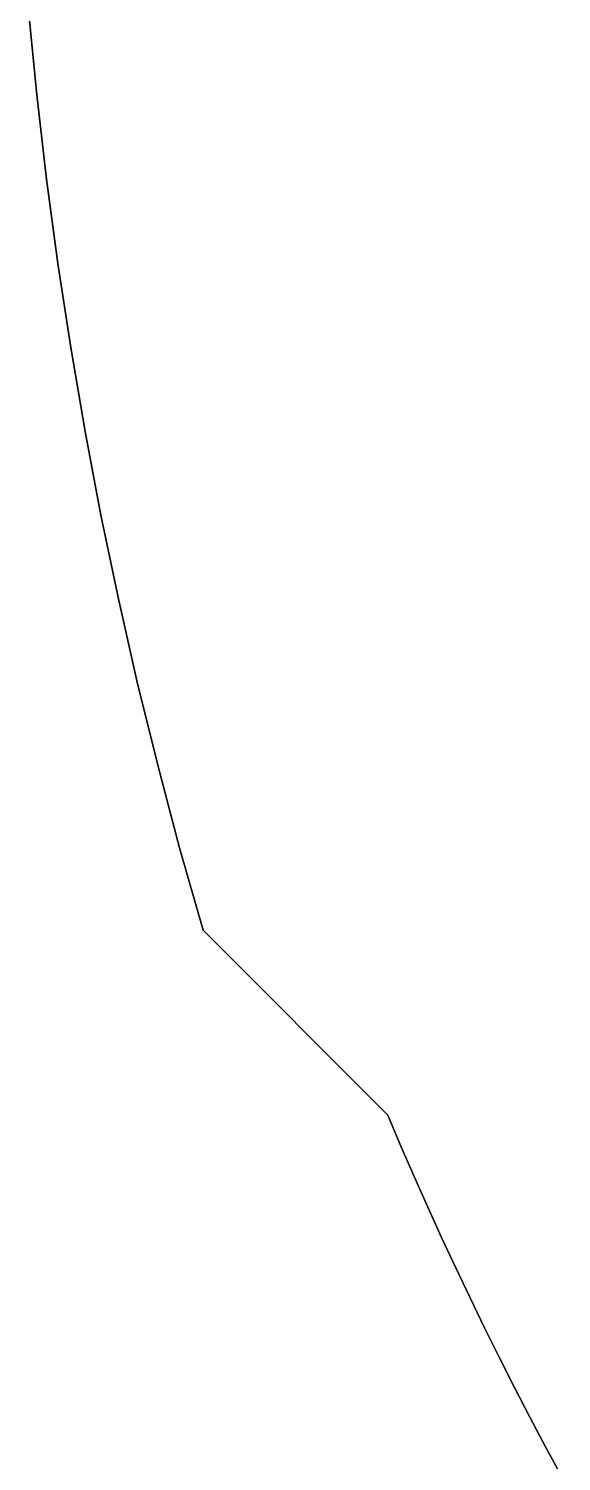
# Model space of a CAD drawing. Extents: x 0 to 16, y 0 to 13.9.
# Drawn here: x 3.91 to 5.194, y 3.5 to 6.951 of the extents above; entities that cross this region are included whole.
import ezdxf

# ---------------------------------------------------------------- set-up
doc = ezdxf.new("R2010")
doc.units = 0
doc.layers.get('0').update_dxf_attribs({"linetype": 'continuous'})

# ---------------------------------------------------------------- blocks, each defined once
blk = doc.blocks.new('FACE021')
at = {"color": 0}
for p, q in [((3.92951, 6.79161), (3.90963, 6.99525)), ((3.90963, 6.99525), (3.92951, 6.79161))]:
    blk.add_line(p, q, dxfattribs=at)
blk = doc.blocks.new('FACE023')
at = {"color": 0}
for p, q in [((3.98029, 6.38528), (3.95307, 6.58827)), ((3.95307, 6.58827), (3.98029, 6.38528))]:
    blk.add_line(p, q, dxfattribs=at)
blk = doc.blocks.new('FACE028')
at = {"color": 0}
for p, q in [((4.17144, 5.3772), (4.12587, 5.57773)), ((4.12587, 5.57773), (4.17144, 5.3772))]:
    blk.add_line(p, q, dxfattribs=at)
blk = doc.blocks.new('FACE029')
at = {"color": 0}
for p, q in [((4.22068, 5.17732), (4.17144, 5.3772)), ((4.17144, 5.3772), (4.22068, 5.17732))]:
    blk.add_line(p, q, dxfattribs=at)
blk = doc.blocks.new('FACE034')
at = {"color": 0}
for p, q in [((4.83902, 4.18613), (4.8069, 4.25991)), ((4.8069, 4.25991), (4.83902, 4.18613))]:
    blk.add_line(p, q, dxfattribs=at)
blk = doc.blocks.new('FACE038')
at = {"color": 0}
for p, q in [((4.97363, 3.894), (4.93906, 3.96658)), ((4.93906, 3.96658), (4.97363, 3.894))]:
    blk.add_line(p, q, dxfattribs=at)
blk = doc.blocks.new('FACE039')
at = {"color": 0}
for p, q in [((5.00881, 3.82173), (4.97363, 3.894)), ((4.97363, 3.894), (5.00881, 3.82173))]:
    blk.add_line(p, q, dxfattribs=at)
blk = doc.blocks.new('FACE040')
at = {"color": 0}
for p, q in [((5.0446, 3.74978), (5.00881, 3.82173)), ((5.00881, 3.82173), (5.0446, 3.74978))]:
    blk.add_line(p, q, dxfattribs=at)
blk = doc.blocks.new('FACE042')
at = {"color": 0}
for p, q in [((5.11799, 3.60682), (5.08099, 3.67814)), ((5.08099, 3.67814), (5.11799, 3.60682))]:
    blk.add_line(p, q, dxfattribs=at)
blk = doc.blocks.new('FACE455')
at = {"color": 0}
for p, q in [((5.15558, 3.53582), (5.19377, 3.46516)), ((5.19377, 3.46516), (5.15558, 3.53582))]:
    blk.add_line(p, q, dxfattribs=at)
blk = doc.blocks.new('FACE460')
at = {"color": 0}
for p, q in [((4.97363, 3.894), (5.00881, 3.82173)), ((5.00881, 3.82173), (4.97363, 3.894))]:
    blk.add_line(p, q, dxfattribs=at)
blk = doc.blocks.new('FACE461')
at = {"color": 0}
for p, q in [((4.93906, 3.96658), (4.97363, 3.894)), ((4.97363, 3.894), (4.93906, 3.96658))]:
    blk.add_line(p, q, dxfattribs=at)
blk = doc.blocks.new('FACE462')
at = {"color": 0}
for p, q in [((4.9051, 4.03946), (4.93906, 3.96658)), ((4.93906, 3.96658), (4.9051, 4.03946))]:
    blk.add_line(p, q, dxfattribs=at)
blk = doc.blocks.new('FACE465')
at = {"color": 0}
for p, q in [((4.8069, 4.25991), (4.83902, 4.18613)), ((4.83902, 4.18613), (4.8069, 4.25991))]:
    blk.add_line(p, q, dxfattribs=at)
blk = doc.blocks.new('FACE469')
at = {"color": 0}
for p, q in [((4.22068, 5.17732), (4.27358, 4.97813)), ((4.27358, 4.97813), (4.22068, 5.17732))]:
    blk.add_line(p, q, dxfattribs=at)
blk = doc.blocks.new('FACE470')
at = {"color": 0}
for p, q in [((4.17144, 5.3772), (4.22068, 5.17732)), ((4.22068, 5.17732), (4.17144, 5.3772))]:
    blk.add_line(p, q, dxfattribs=at)
blk = doc.blocks.new('FACE473')
at = {"color": 0}
for p, q in [((4.04575, 5.98052), (4.08397, 5.77885)), ((4.08397, 5.77885), (4.04575, 5.98052))]:
    blk.add_line(p, q, dxfattribs=at)
blk = doc.blocks.new('FACE475')
at = {"color": 0}
for p, q in [((3.98029, 6.38528), (4.01118, 6.18267)), ((4.01118, 6.18267), (3.98029, 6.38528))]:
    blk.add_line(p, q, dxfattribs=at)
blk = doc.blocks.new('FACE476')
at = {"color": 0}
for p, q in [((3.95307, 6.58827), (3.98029, 6.38528)), ((3.98029, 6.38528), (3.95307, 6.58827))]:
    blk.add_line(p, q, dxfattribs=at)

msp = doc.modelspace()

# ---------------------------------------------------------------- linework, layer by layer
at = {"color": 0}
for points in [[(3.90963, 6.99525), (3.90963, 6.99525), (3.92951, 6.79161), (3.92951, 6.79161)], [(3.95307, 6.58827), (3.95307, 6.58827), (3.92951, 6.79161), (3.92951, 6.79161)], [(3.92951, 6.79161), (3.92951, 6.79161), (3.95307, 6.58827), (3.95307, 6.58827)], [(4.01118, 6.18267), (4.01118, 6.18267), (3.98029, 6.38528), (3.98029, 6.38528)], [(4.04575, 5.98052), (4.04575, 5.98052), (4.01118, 6.18267), (4.01118, 6.18267)], [(4.01118, 6.18267), (4.01118, 6.18267), (4.04575, 5.98052), (4.04575, 5.98052)], [(4.08397, 5.77885), (4.08397, 5.77885), (4.04575, 5.98052), (4.04575, 5.98052)], [(4.12587, 5.57773), (4.12587, 5.57773), (4.08397, 5.77885), (4.08397, 5.77885)], [(4.08397, 5.77885), (4.08397, 5.77885), (4.12587, 5.57773), (4.12587, 5.57773)], [(4.12587, 5.57773), (4.12587, 5.57773), (4.17144, 5.3772), (4.17144, 5.3772)], [(4.27358, 4.97813), (4.27358, 4.97813), (4.22068, 5.17732), (4.22068, 5.17732)], [(4.33015, 4.77968), (4.33015, 4.77968), (4.27358, 4.97813), (4.27358, 4.97813)], [(4.27358, 4.97813), (4.27358, 4.97813), (4.33015, 4.77968), (4.33015, 4.77968)], [(4.77541, 4.33398), (4.77541, 4.33398), (4.33015, 4.77968), (4.33015, 4.77968)], [(4.33015, 4.77968), (4.33015, 4.77968), (4.77541, 4.33398), (4.77541, 4.33398)], [(4.8069, 4.25991), (4.8069, 4.25991), (4.77541, 4.33398), (4.77541, 4.33398)], [(4.77541, 4.33398), (4.77541, 4.33398), (4.8069, 4.25991), (4.8069, 4.25991)], [(4.87175, 4.11265), (4.87175, 4.11265), (4.83902, 4.18613), (4.83902, 4.18613)], [(4.83902, 4.18613), (4.83902, 4.18613), (4.87175, 4.11265), (4.87175, 4.11265)], [(4.9051, 4.03946), (4.9051, 4.03946), (4.87175, 4.11265), (4.87175, 4.11265)], [(4.87175, 4.11265), (4.87175, 4.11265), (4.9051, 4.03946), (4.9051, 4.03946)], [(4.93906, 3.96658), (4.93906, 3.96658), (4.9051, 4.03946), (4.9051, 4.03946)], [(5.00881, 3.82173), (5.00881, 3.82173), (5.0446, 3.74978), (5.0446, 3.74978)], [(5.08099, 3.67814), (5.08099, 3.67814), (5.0446, 3.74978), (5.0446, 3.74978)], [(5.0446, 3.74978), (5.0446, 3.74978), (5.08099, 3.67814), (5.08099, 3.67814)], [(5.08099, 3.67814), (5.08099, 3.67814), (5.11799, 3.60682), (5.11799, 3.60682)], [(5.15558, 3.53582), (5.15558, 3.53582), (5.11799, 3.60682), (5.11799, 3.60682)], [(5.11799, 3.60682), (5.11799, 3.60682), (5.15558, 3.53582), (5.15558, 3.53582)], [(5.19377, 3.46516), (5.19377, 3.46516), (5.15558, 3.53582), (5.15558, 3.53582)]]:
    msp.add_lwpolyline(points, close=True, dxfattribs=at)

# ---------------------------------------------------------------- block references
for name in ['FACE021', 'FACE023', 'FACE476', 'FACE475', 'FACE473', 'FACE028', 'FACE029', 'FACE470', 'FACE469', 'FACE034', 'FACE465', 'FACE462', 'FACE038', 'FACE461', 'FACE039', 'FACE460', 'FACE040', 'FACE042', 'FACE455']:
    msp.add_blockref(name, (0, 0))

doc.saveas('drawing.dxf')
